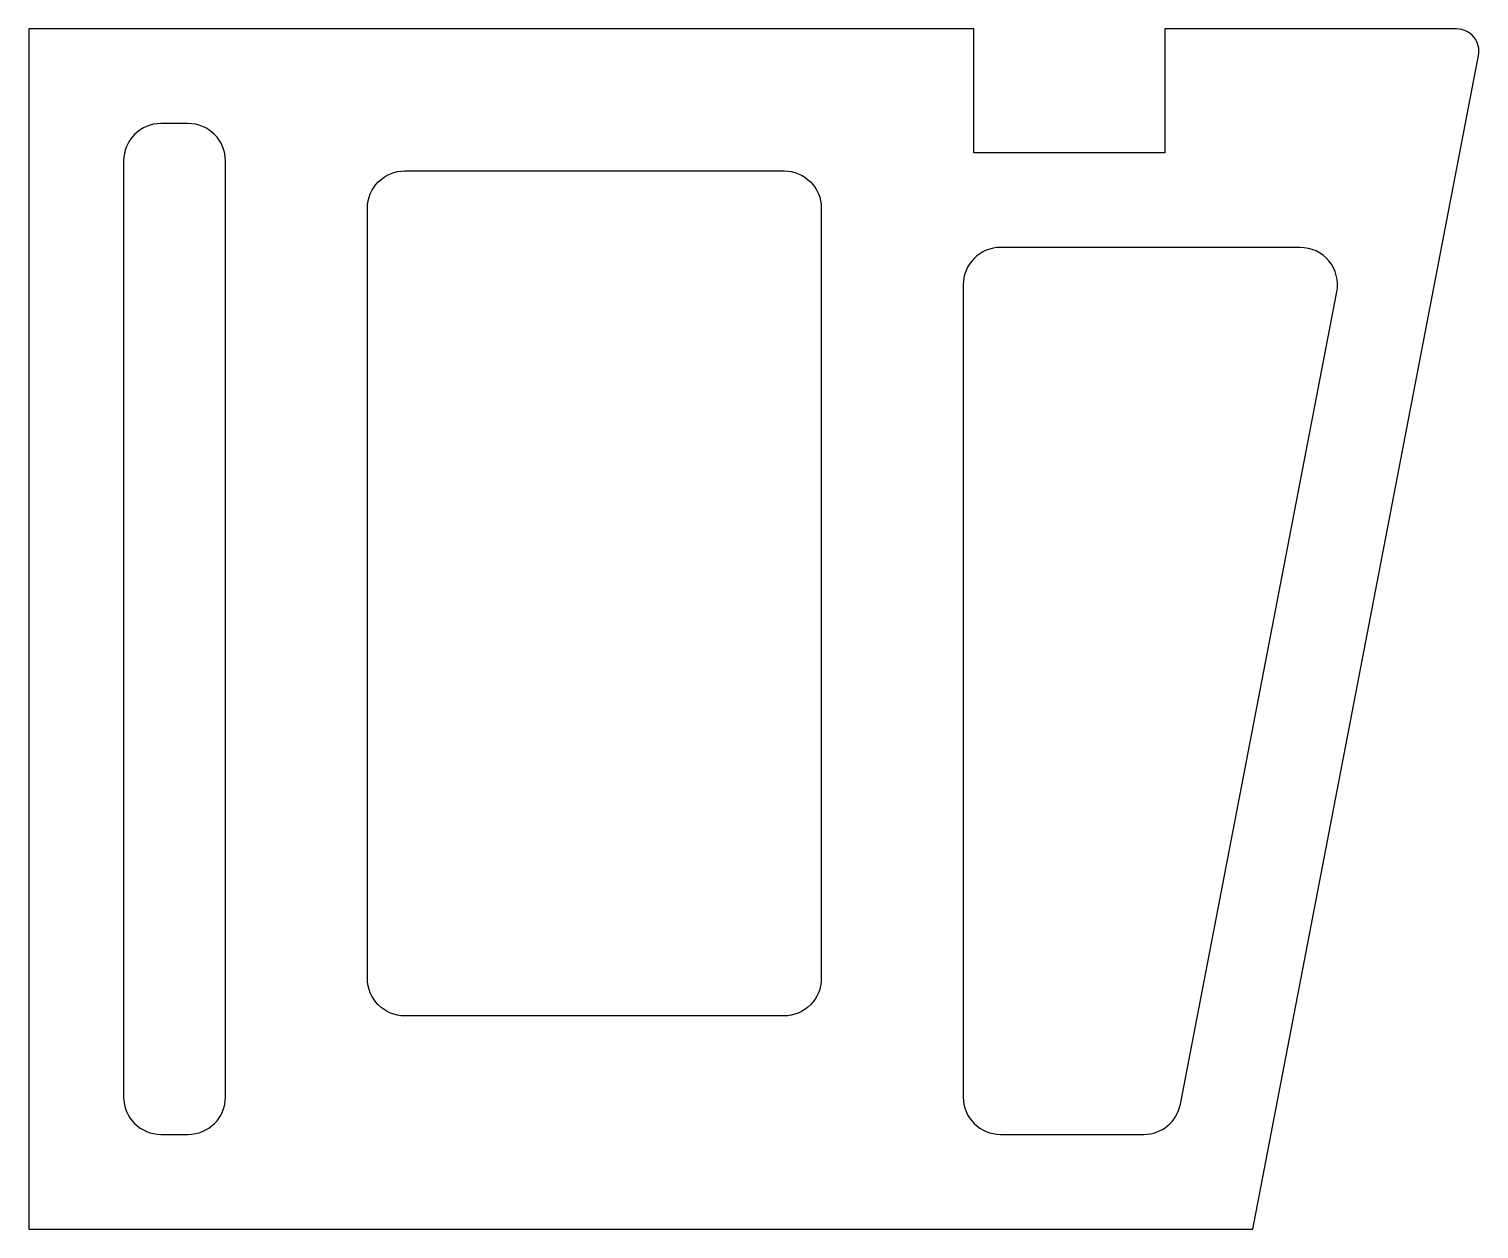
# Model space of a CAD drawing. Header units: millimetres. Extents: x -80 to 114, y -114 to 47.
import ezdxf

# ---------------------------------------------------------------- set-up
doc = ezdxf.new("R2010")
doc.units = ezdxf.units.MM
doc.layers.get('0').update_dxf_attribs({"linetype": 'CONTINUOUS'})

msp = doc.modelspace()

# ---------------------------------------------------------------- linework, layer by layer
for points in [[(114.12, 43.46, 0.471057), (111.17, 47.03), (72.01, 47.03), (72.01, 30.41), (46.38, 30.41), (46.38, 47.03), (-80.39, 47.03), (-80.39, -114.02), (83.82, -114.02)], [(-59.03, -101.32, 0.414214), (-54.03, -96.32), (-54.03, 29.33, 0.414214), (-59.03, 34.33), (-62.69, 34.33, 0.414214), (-67.69, 29.33), (-67.69, -96.32, 0.414214), (-62.69, -101.32)], [(20.92, -85.42), (-29.98, -85.42, -0.414214), (-34.98, -80.42), (-34.98, 22.98, -0.414214), (-29.98, 27.98), (20.92, 27.98, -0.414214), (25.92, 22.98), (25.92, -80.42, -0.414214)], [(44.97, -96.32, 0.414214), (49.97, -101.32), (69.2, -101.32, 0.359567), (74.11, -97.26), (95.09, 11.76, 0.471057), (90.18, 17.71), (49.97, 17.71, 0.414214), (44.97, 12.71)]]:
    msp.add_lwpolyline(points, format="xyb", close=True)

doc.saveas('drawing.dxf')
